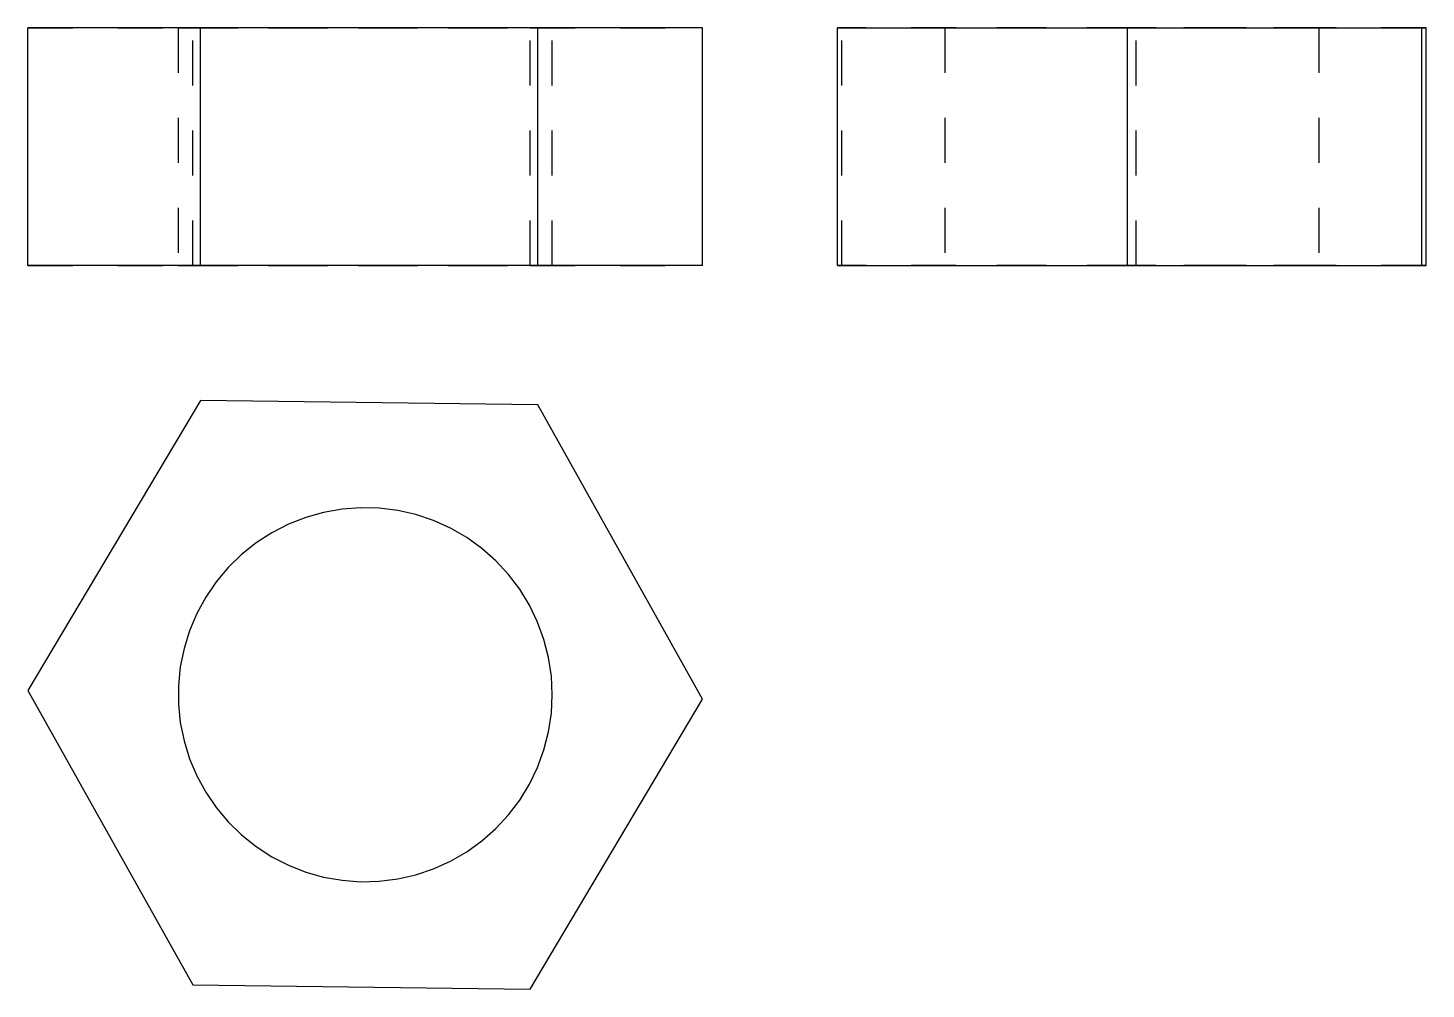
# Model space of a CAD drawing. Extents: x 0 to 3.11, y 0 to 2.14.
import ezdxf

# ---------------------------------------------------------------- set-up
doc = ezdxf.new("R2010")
doc.units = 0
doc.linetypes.add('HIDDEN', pattern=[0.075, 0.050025, -0.024975])
for name, color, linetype in [('FRONT', 7, 'CONTINUOUS'), ('FRONT_HID', 7, 'HIDDEN'), ('LEFT', 7, 'CONTINUOUS'), ('LEFT_HID', 7, 'HIDDEN'), ('TOP', 7, 'CONTINUOUS')]:
    doc.layers.add(name, color=color, linetype=linetype)

msp = doc.modelspace()

# ---------------------------------------------------------------- linework, layer by layer
at = {"layer": 'FRONT'}
for p, q in [((0, 1.608723), (0, 2.13665)), ((0.383387, 2.13665), (0, 2.13665)), ((1.133387, 2.13665), (0.383387, 2.13665)), ((0.383387, 1.608723), (0.383387, 2.13665)), ((1.5, 2.13665), (1.133387, 2.13665)), ((1.133387, 1.608723), (1.133387, 2.13665)), ((1.5, 1.608723), (1.5, 2.13665)), ((0.383387, 1.608723), (0, 1.608723)), ((1.133387, 1.608723), (0.383387, 1.608723)), ((1.5, 1.608723), (1.133387, 1.608723))]:
    msp.add_line(p, q, dxfattribs=at)
at = {"layer": 'FRONT_HID', "linetype": 'HIDDEN'}
for p, q in [((0, 2.13665), (0.366613, 2.13665)), ((1.165863, 2.13665), (0.334137, 2.13665)), ((0.334137, 2.13665), (1.165863, 2.13665)), ((0.334137, 2.13665), (0.334137, 1.608723)), ((0.366613, 1.608723), (0.366613, 2.13665)), ((0.366613, 2.13665), (1.116613, 2.13665)), ((1.116613, 1.608723), (1.116613, 2.13665)), ((1.116613, 2.13665), (1.5, 2.13665)), ((1.165863, 1.608723), (1.165863, 2.13665)), ((0, 1.608723), (0.366613, 1.608723)), ((1.165863, 1.608723), (0.334137, 1.608723)), ((0.334137, 1.608723), (1.165863, 1.608723)), ((0.366613, 1.608723), (1.116613, 1.608723)), ((1.116613, 1.608723), (1.5, 1.608723))]:
    msp.add_line(p, q, dxfattribs=at)
at = {"layer": 'LEFT'}
for p, q in [((1.8, 1.608723), (1.8, 2.13665)), ((1.8, 2.13665), (2.444677, 2.13665)), ((2.444677, 1.608723), (2.444677, 2.13665)), ((2.444677, 2.13665), (3.099038, 2.13665)), ((3.099038, 1.608723), (3.099038, 2.13665)), ((3.099038, 2.13665), (3.108723, 2.13665)), ((3.108723, 1.608723), (3.108723, 2.13665)), ((1.8, 1.608723), (2.444677, 1.608723)), ((2.444677, 1.608723), (3.099038, 1.608723)), ((3.099038, 1.608723), (3.108723, 1.608723))]:
    msp.add_line(p, q, dxfattribs=at)
at = {"layer": 'LEFT_HID', "linetype": 'HIDDEN'}
for p, q in [((1.809685, 2.13665), (1.8, 2.13665)), ((2.464046, 2.13665), (1.809685, 2.13665)), ((1.809685, 1.608723), (1.809685, 2.13665)), ((2.454361, 2.13665), (2.038498, 2.13665)), ((2.038498, 2.13665), (2.870224, 2.13665)), ((2.038498, 2.13665), (2.038498, 1.608723)), ((2.870224, 2.13665), (2.454361, 2.13665)), ((3.108723, 2.13665), (2.464046, 2.13665)), ((2.464046, 1.608723), (2.464046, 2.13665)), ((2.870224, 2.13665), (2.870224, 1.608723)), ((1.809685, 1.608723), (1.8, 1.608723)), ((2.464046, 1.608723), (1.809685, 1.608723)), ((2.454361, 1.608723), (2.038498, 1.608723)), ((2.038498, 1.608723), (2.870224, 1.608723)), ((2.870224, 1.608723), (2.454361, 1.608723)), ((3.108723, 1.608723), (2.464046, 1.608723))]:
    msp.add_line(p, q, dxfattribs=at)
at = {"layer": 'TOP'}
for p, q in [((0.383387, 1.308723), (0, 0.664046)), ((1.133387, 1.299038), (0.383387, 1.308723)), ((1.5, 0.644677), (1.133387, 1.299038)), ((0.657462, 1.059798), (0.617553, 1.048569)), ((0.69829, 1.066997), (0.657462, 1.059798)), ((0.739632, 1.070095), (0.69829, 1.066997)), ((0.781077, 1.069061), (0.739632, 1.070095)), ((0.822214, 1.063906), (0.781077, 1.069061)), ((0.862632, 1.054681), (0.822214, 1.063906)), ((0.578961, 1.033423), (0.542069, 1.014509)), ((0.617553, 1.048569), (0.578961, 1.033423)), ((0.901932, 1.041477), (0.862632, 1.054681)), ((0.939721, 1.024426), (0.901932, 1.041477)), ((0.542069, 1.014509), (0.507243, 0.992016)), ((0.975625, 1.003697), (0.939721, 1.024426)), ((1.009286, 0.979496), (0.975625, 1.003697)), ((0.474829, 0.966168), (0.445151, 0.93722)), ((0.507243, 0.992016), (0.474829, 0.966168)), ((1.040371, 0.952064), (1.009286, 0.979496)), ((0.445151, 0.93722), (0.418502, 0.905461)), ((1.068569, 0.921673), (1.040371, 0.952064)), ((0.418502, 0.905461), (0.395148, 0.871207)), ((1.093602, 0.888625), (1.068569, 0.921673)), ((0.395148, 0.871207), (0.37532, 0.834798)), ((1.11522, 0.853249), (1.093602, 0.888625)), ((1.133208, 0.815897), (1.11522, 0.853249)), ((0.37532, 0.834798), (0.359217, 0.796595)), ((1.147387, 0.776939), (1.133208, 0.815897)), ((0.359217, 0.796595), (0.346997, 0.756979)), ((0.346997, 0.756979), (0.338782, 0.716343)), ((1.157617, 0.736763), (1.147387, 0.776939)), ((0.338782, 0.716343), (0.334654, 0.67509)), ((1.163796, 0.695768), (1.157617, 0.736763)), ((1.165863, 0.654361), (1.163796, 0.695768)), ((0, 0.664046), (0.366613, 0.009685)), ((0.334654, 0.67509), (0.334654, 0.633632)), ((1.163796, 0.612955), (1.165863, 0.654361)), ((0.334654, 0.633632), (0.338782, 0.59238)), ((1.116613, 0), (1.5, 0.644677)), ((0.338782, 0.59238), (0.346997, 0.551744)), ((1.157617, 0.57196), (1.163796, 0.612955)), ((1.147387, 0.531784), (1.157617, 0.57196)), ((0.346997, 0.551744), (0.359217, 0.512128)), ((1.133208, 0.492826), (1.147387, 0.531784)), ((0.359217, 0.512128), (0.37532, 0.473925)), ((0.37532, 0.473925), (0.395148, 0.437516)), ((1.11522, 0.455473), (1.133208, 0.492826)), ((0.395148, 0.437516), (0.418502, 0.403262)), ((1.093602, 0.420097), (1.11522, 0.455473)), ((1.068569, 0.38705), (1.093602, 0.420097)), ((0.418502, 0.403262), (0.445151, 0.371503)), ((1.040371, 0.356659), (1.068569, 0.38705)), ((0.445151, 0.371503), (0.474829, 0.342555)), ((0.474829, 0.342555), (0.507243, 0.316707)), ((1.009286, 0.329227), (1.040371, 0.356659)), ((0.507243, 0.316707), (0.542069, 0.294214)), ((0.975625, 0.305026), (1.009286, 0.329227)), ((0.542069, 0.294214), (0.578961, 0.2753)), ((0.901932, 0.267246), (0.939721, 0.284297)), ((0.939721, 0.284297), (0.975625, 0.305026)), ((0.578961, 0.2753), (0.617553, 0.260154)), ((0.617553, 0.260154), (0.657462, 0.248925)), ((0.657462, 0.248925), (0.69829, 0.241726)), ((0.822214, 0.244816), (0.862632, 0.254042)), ((0.862632, 0.254042), (0.901932, 0.267246)), ((0.69829, 0.241726), (0.739632, 0.238628)), ((0.739632, 0.238628), (0.781077, 0.239661)), ((0.781077, 0.239661), (0.822214, 0.244816)), ((0.366613, 0.009685), (1.116613, 0))]:
    msp.add_line(p, q, dxfattribs=at)

doc.saveas('drawing.dxf')
